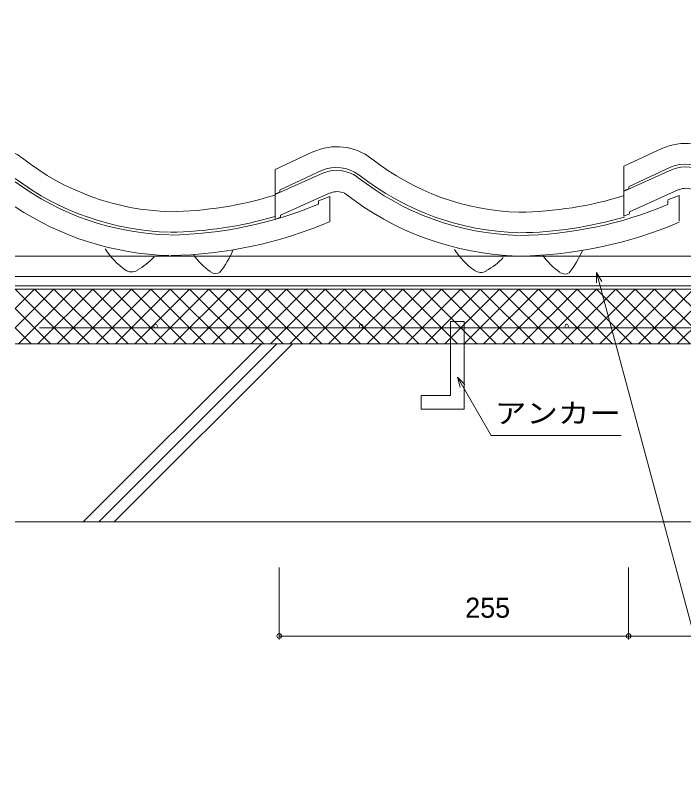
# Model space of a CAD drawing. Units: millimetres, scale not verified. Extents: x -652 to 746, y -392 to 392.
# Drawn here: x -652 to -164, y -392 to 164 of the extents above; entities that cross this region are included whole.
import ezdxf
from ezdxf.enums import TextEntityAlignment as Align

# ---------------------------------------------------------------- set-up
doc = ezdxf.new("R2010")
doc.units = ezdxf.units.MM
doc.header["$LTSCALE"] = 10
doc.linetypes.add('DASHED1', pattern=[1.8, 1.2, -0.6])
doc.linetypes.add('DASHED3', pattern=[4, 3, -1])
for name, color, linetype, lineweight in [('0-0_LAYER001', 1, 'Continuous', 18), ('0-1_LAYER003', 7, 'Continuous', 18), ('0-2_LAYER004', 2, 'Continuous', 18)]:
    doc.layers.add(name, color=color, linetype=linetype, lineweight=lineweight)
doc.styles.add('2', font='')
doc.styles.get('2').set_extended_font_data('2')

msp = doc.modelspace()

# ---------------------------------------------------------------- linework, layer by layer
at = {"layer": '0-0_LAYER001', "color": 4}
for p, q in [((-458.59, 36.1), (-428.31, 50.14)), ((-172.42, 51.02), (-207.07, 35.41)), ((-203.95, 38.53), (-173.67, 52.58)), ((-427.06, 48.58), (-461.71, 32.98)), ((-458.84, 34.38), (-462.2, 33.06)), ((-458.84, 35.87), (-458.84, 34.38)), ((-458.32, 17.64), (-422.12, 33.8)), ((-204.2, 36.82), (-207.57, 35.49)), ((-204.2, 38.31), (-204.2, 36.82)), ((-203.68, 20.08), (-167.49, 36.23)), ((-462.21, 16.63), (-462.21, 32.29)), ((-430.59, 28.11), (-422.21, 31.25)), ((-430.59, 28.11), (-430.59, 25.68)), ((-422.21, 12.94), (-422.21, 31.25)), ((-175.57, 28.71), (-167.45, 31.83)), ((-175.57, 28.39), (-175.57, 25.58)), ((-175.57, 27.77), (-175.57, 25.58)), ((-167.45, 13.1), (-167.45, 31.83)), ((-458.32, 17.64), (-458.32, 16.22)), ((-203.68, 18.66), (-207.68, 16.77)), ((-203.68, 20.08), (-203.68, 18.66)), ((-458.32, 16.22), (-462.32, 14.34))]:
    msp.add_line(p, q, dxfattribs=at)
at = {"layer": '0-0_LAYER001', "color": 2}
for p, q in [((-227.61, -24.31), (-129.15, -391.79)), ((376.95, -76.41), (-651.97, -76.41)), ((-459.24, -292.24), (-459.24, -239.74)), ((-204.24, -292.24), (-204.24, -239.74)), ((-459.24, -289.74), (-204.24, -289.74)), ((-204.24, -289.74), (50.76, -289.74))]:
    msp.add_line(p, q, dxfattribs=at)
at = {"layer": '0-0_LAYER001'}
for p, q in [((-651.97, -64.7), (-623.68, -36.41)), ((-651.97, -50.55), (-637.82, -36.41)), ((-651.97, -36.41), (-611.97, -76.41)), ((-649.54, -76.41), (-609.54, -36.41)), ((-637.82, -36.41), (-597.82, -76.41)), ((-635.4, -76.41), (-595.4, -36.41)), ((-623.68, -36.41), (-583.68, -76.41)), ((-621.25, -76.41), (-581.25, -36.41)), ((-609.54, -36.41), (-569.54, -76.41)), ((-607.11, -76.41), (-567.11, -36.41)), ((-595.4, -36.41), (-555.4, -76.41)), ((-592.97, -76.41), (-552.97, -36.41)), ((-581.25, -36.41), (-541.25, -76.41)), ((-578.83, -76.41), (-538.83, -36.41)), ((-567.11, -36.41), (-527.11, -76.41)), ((-564.69, -76.41), (-524.69, -36.41)), ((-552.97, -36.41), (-512.97, -76.41)), ((-550.54, -76.41), (-510.54, -36.41)), ((-538.83, -36.41), (-498.83, -76.41)), ((-536.4, -76.41), (-496.4, -36.41)), ((-524.69, -36.41), (-484.69, -76.41)), ((-522.26, -76.41), (-482.26, -36.41)), ((-510.54, -36.41), (-470.54, -76.41)), ((-508.12, -76.41), (-468.12, -36.41)), ((-496.4, -36.41), (-456.4, -76.41)), ((-493.98, -76.41), (-453.98, -36.41)), ((-482.26, -36.41), (-442.26, -76.41)), ((-479.83, -76.41), (-439.83, -36.41)), ((-468.12, -36.41), (-428.12, -76.41)), ((-465.69, -76.41), (-425.69, -36.41)), ((-453.98, -36.41), (-413.98, -76.41)), ((-451.55, -76.41), (-411.55, -36.41)), ((-439.83, -36.41), (-399.83, -76.41)), ((-437.41, -76.41), (-397.41, -36.41)), ((-425.69, -36.41), (-385.69, -76.41)), ((-423.26, -76.41), (-383.26, -36.41)), ((-411.55, -36.41), (-371.55, -76.41)), ((-409.12, -76.41), (-369.12, -36.41)), ((-397.41, -36.41), (-357.41, -76.41)), ((-394.98, -76.41), (-354.98, -36.41)), ((-383.26, -36.41), (-343.26, -76.41)), ((-380.84, -76.41), (-340.84, -36.41)), ((-369.12, -36.41), (-329.12, -76.41)), ((-366.7, -76.41), (-326.7, -36.41)), ((-354.98, -36.41), (-314.98, -76.41)), ((-352.55, -76.41), (-312.55, -36.41)), ((-340.84, -36.41), (-300.84, -76.41)), ((-338.41, -76.41), (-298.41, -36.41)), ((-326.7, -36.41), (-286.7, -76.41)), ((-324.27, -76.41), (-284.27, -36.41)), ((-312.55, -36.41), (-272.55, -76.41)), ((-310.13, -76.41), (-270.13, -36.41)), ((-298.41, -36.41), (-258.41, -76.41)), ((-295.99, -76.41), (-255.99, -36.41)), ((-284.27, -36.41), (-244.27, -76.41)), ((-281.84, -76.41), (-241.84, -36.41)), ((-270.13, -36.41), (-230.13, -76.41)), ((-267.7, -76.41), (-227.7, -36.41)), ((-255.99, -36.41), (-215.99, -76.41)), ((-253.56, -76.41), (-213.56, -36.41)), ((-241.84, -36.41), (-201.84, -76.41)), ((-239.42, -76.41), (-199.42, -36.41)), ((-227.7, -36.41), (-187.7, -76.41)), ((-225.27, -76.41), (-185.27, -36.41)), ((-213.56, -36.41), (-173.56, -76.41)), ((-211.13, -76.41), (-171.13, -36.41)), ((-199.42, -36.41), (-159.42, -76.41)), ((-196.99, -76.41), (-156.99, -36.41)), ((-185.27, -36.41), (-145.27, -76.41)), ((-182.85, -76.41), (-142.85, -36.41)), ((-171.13, -36.41), (-131.13, -76.41)), ((-168.71, -76.41), (-128.71, -36.41)), ((-651.97, -50.55), (-626.11, -76.41)), ((-651.97, -64.7), (-640.25, -76.41))]:
    msp.add_line(p, q, dxfattribs=at)
at = {"layer": '0-0_LAYER001', "color": 7}
msp.add_line((-236.91, -143.37), (-209.78, -143.37), dxfattribs=at)
at = {"layer": '0-0_LAYER001', "color": 4}
for points in [[(-462.32, 14.34), (-462.32, 50.9), (-434.62, 63.75)], [(-207.68, 16.77), (-207.68, 53.34), (-179.98, 66.19)]]:
    msp.add_lwpolyline(points, dxfattribs=at)
at = {"layer": '0-0_LAYER001', "color": 2}
msp.add_lwpolyline([(-227.61, -31.81), (-227.61, -24.31), (-223.86, -30.81)], dxfattribs=at)
for centre in [(-459.24, -289.74), (-204.24, -289.74), (-204.24, -289.74)]:
    msp.add_circle(centre, 1.7, dxfattribs=at)
at = {"layer": '0-0_LAYER001', "color": 4}
for centre, radius, start, end in [((-417.16, 26.93), 40.68, 51.5353, 115.2796), ((-162.53, 29.36), 40.68, 51.5353, 115.2796), ((-672.05, 27.32), 40.68, 51.5353, 60.4164), ((-533.81, 202.44), 182.38, 231.7756, 268.3817), ((-278.92, 202.05), 182.38, 231.7756, 268.3817), ((-417.51, 24.65), 27.73, 54.1762, 112.9303), ((-417.52, 24.15), 26.21, 54.5643, 111.2666), ((-162.87, 27.09), 27.73, 54.1762, 112.9303), ((-162.89, 26.59), 26.21, 54.5643, 111.2666), ((-278.92, 202.05), 199.38, 231.7756, 268.3817), ((-278.92, 202.05), 199.38, 231.7756, 268.3817), ((-278.92, 202.05), 197.38, 231.7756, 268.3817), ((-533.81, 202.44), 197.38, 233.2293, 268.3817), ((-533.81, 202.44), 199.38, 233.6576, 268.3817), ((-533.81, 202.44), 199.38, 233.6576, 268.3817), ((-417.01, 21.69), 13.08, 65.5534, 112.8327), ((-278.92, 202.05), 214.38, 231.7756, 268.3817), ((-278.92, 202.05), 214.38, 231.7756, 268.3817), ((-162.38, 24.13), 13.08, 65.5534, 112.8327), ((-543.35, 295.33), 275.28, 270.908, 287.1199), ((-288.47, 294.93), 275.28, 270.908, 287.1199), ((-533.81, 202.44), 214.38, 236.5544, 268.3817), ((-533.81, 202.44), 214.38, 236.5544, 268.3817), ((-543.35, 295.33), 292.28, 270.908, 292.6935), ((-288.47, 294.93), 292.28, 270.908, 292.6935), ((-543.35, 295.33), 290.28, 270.908, 286.2333), ((-543.35, 295.33), 307.28, 270.908, 293.2198), ((-288.47, 294.93), 290.28, 270.908, 286.2333), ((-288.47, 294.93), 307.28, 270.908, 293.2198), ((-537.13, 25.24), 58.84, 213.2508, 234.3114), ((-557.2, 19.06), 69.67, 321.6573, 337.3495), ((-282.24, 24.85), 58.84, 213.2508, 234.3114), ((-302.31, 18.66), 69.67, 321.6573, 337.3495), ((-583.51, 16.55), 44.13, 297.6216, 318.2313), ((-479.34, 18.94), 52.18, 215.5377, 234.4623), ((-328.62, 16.16), 44.13, 297.6216, 318.2313), ((-224.45, 18.54), 52.18, 215.5377, 234.4623), ((-567.01, -15.92), 7.95, 234.5201, 301.2377), ((-505.67, -18.76), 6.27, 234.1058, 303.2903), ((-312.12, -16.31), 7.95, 234.5201, 301.2377), ((-250.78, -19.16), 6.27, 234.1058, 303.2903)]:
    msp.add_arc(centre, radius, start, end, dxfattribs=at)
at = {"layer": '0-1_LAYER003'}
for p, q in [((-227.61, -24.31), (-227.61, -31.81)), ((-227.61, -24.31), (-223.86, -30.81)), ((-227.61, -24.31), (-129.15, -391.79)), ((-651.97, -36.41), (376.95, -36.41)), ((376.95, -76.41), (-651.97, -76.41)), ((-602.31, -206.41), (-472.31, -76.41)), ((-590.99, -206.41), (-460.99, -76.41)), ((-579.68, -206.41), (-449.68, -76.41)), ((-329.19, -100.71), (-327.24, -107.95)), ((-329.19, -100.71), (-324.29, -105.61)), ((-329.19, -100.71), (-304.56, -143.37)), ((-304.56, -143.37), (-236.91, -143.37)), ((376.95, -206.41), (-651.97, -206.41)), ((-204.24, -289.74), (-204.24, -239.74)), ((-459.24, -289.74), (345.76, -289.74))]:
    msp.add_line(p, q, dxfattribs=at)
for points in [[(-651.97, -33.91), (374.63, -33.91), (374.63, 163.59)], [(-651.97, -12.27), (265.95, -12.27), (265.95, -27.27), (-651.97, -27.27)], [(-459.24, -239.74), (-459.24, -289.74), (-459.24, -291.44)]]:
    msp.add_lwpolyline(points, dxfattribs=at)
msp.add_lwpolyline([(-334.29, -59.97), (-324.29, -59.97), (-324.29, -123.99), (-355.66, -123.99), (-355.66, -113.99), (-334.29, -113.99)], close=True, dxfattribs=at)
at = {"layer": '0-2_LAYER004'}
for p, q in [((-352.83, -12.27), (-651.97, -12.27)), ((-352.83, -12.27), (265.95, -12.27)), ((-651.97, -27.27), (265.95, -27.27)), ((376.95, -36.41), (-651.97, -36.41)), ((-472.31, -76.41), (-602.31, -206.41)), ((-460.99, -76.41), (-590.99, -206.41)), ((-449.68, -76.41), (-579.68, -206.41))]:
    msp.add_line(p, q, dxfattribs=at)
at = {"layer": '0-2_LAYER004', "linetype": 'DASHED3'}
msp.add_line((374.63, -33.91), (-651.97, -33.91), dxfattribs=at)
at = {"layer": '0-2_LAYER004', "linetype": 'DASHED1'}
for p, q in [((-334.29, -59.97), (-324.29, -59.97)), ((-334.29, -59.97), (-334.29, -113.99)), ((-324.29, -59.97), (-324.29, -123.99)), ((-355.66, -113.99), (-355.66, -123.99)), ((-334.29, -113.99), (-355.66, -113.99)), ((-324.29, -123.99), (-355.66, -123.99))]:
    msp.add_line(p, q, dxfattribs=at)
at = {"layer": '0-2_LAYER004', "color": 3}
msp.add_line((355.96, -64.65), (-634.19, -64.65), dxfattribs=at)
at = {"layer": '0-2_LAYER004'}
for points in [[(-327.24, -107.95), (-329.19, -100.71), (-323.88, -106.01)], [(-329.19, -100.71), (-304.56, -143.37), (-244.56, -143.37)], [(376.95, -206.41), (-424.28, -206.41), (-651.97, -206.41)]]:
    msp.add_lwpolyline(points, dxfattribs=at)
at = {"layer": '0-2_LAYER004', "color": 3}
for centre in [(-549.51, -63.42), (-399.51, -63.42), (-249.51, -63.42)]:
    msp.add_circle(centre, 1.3, dxfattribs=at)

# ---------------------------------------------------------------- texts
at = {"layer": '0-2_LAYER004', "color": 7, "style": '2', "width": 1.15}
msp.add_text('アンカー', height=14.66, dxfattribs=at).set_placement((-301.87, -138.72), align=Align.BOTTOM_LEFT)
at = {"layer": '0-2_LAYER004', "color": 7, "style": '2'}
msp.add_text('255', height=14.66, dxfattribs=at).set_placement((-323.49, -280.78), align=Align.BOTTOM_LEFT)

doc.saveas('drawing.dxf')
